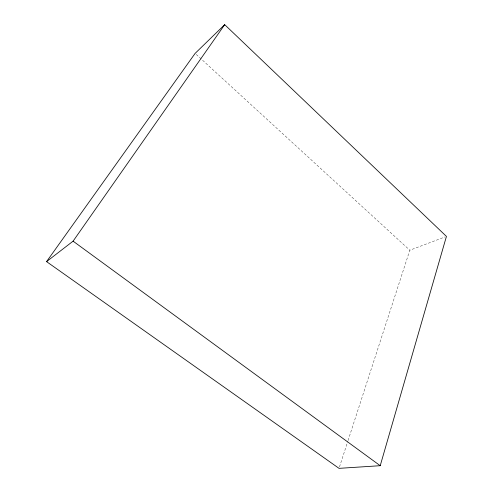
<?xml version="1.0" encoding="UTF-8"?>
<svg xmlns="http://www.w3.org/2000/svg" width="493" height="493" viewBox="0 0 493 493"><rect width="100%" height="100%" fill="white"/><g stroke="black" fill="none" stroke-linecap="round" stroke-linejoin="round"><path stroke-width="0.37" stroke-dasharray="2.46 1.85" d="M339.504 466.883L347.818 441.266M348.052 440.532L409.812 250.222L445 236.942M196.245 54.44L409.812 250.222"/><path stroke-width="0.74" d="M380.214 465.7L446.436 236.4L224.691 24.65L195.111 53.398L46.564 261.629L339.03 468.35L380.214 465.7L73.093 241.157L46.564 261.629M73.093 241.157L224.691 24.65"/></g></svg>
